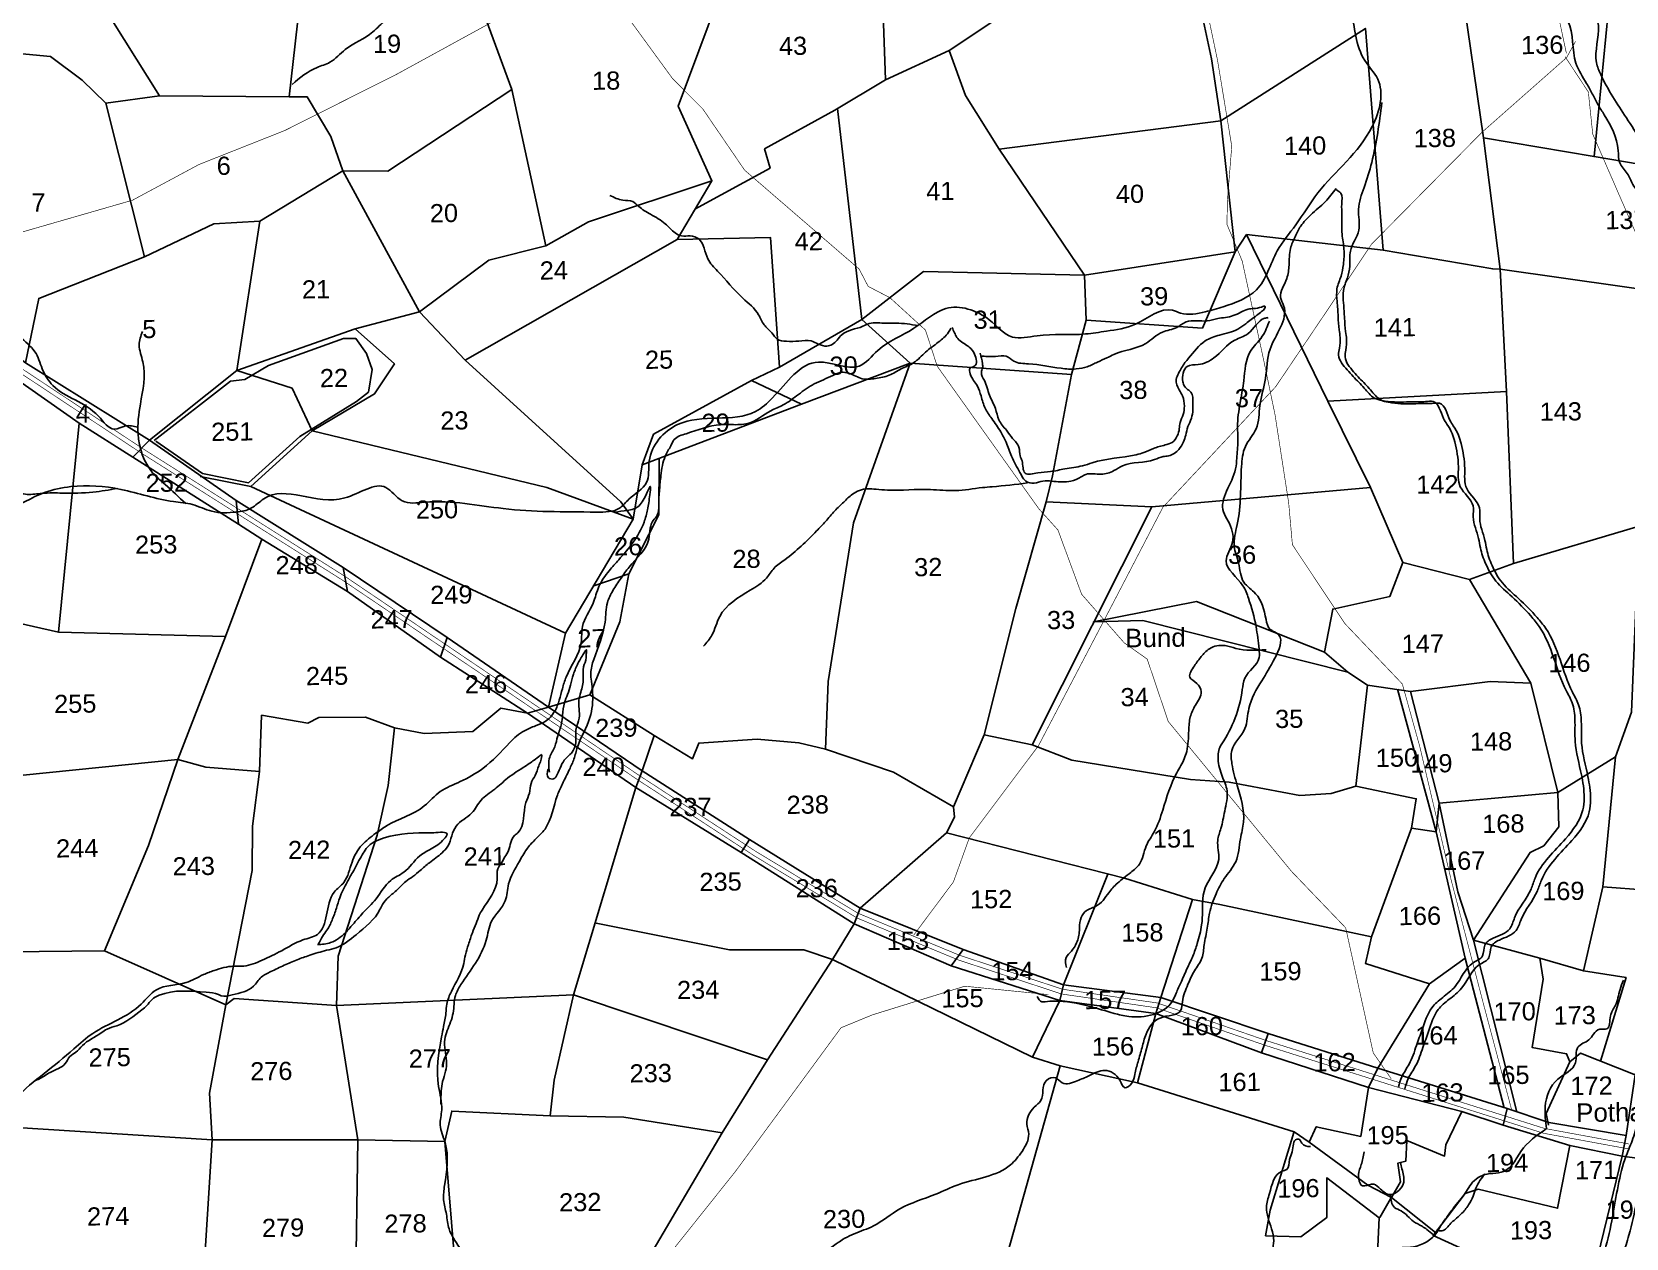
# Model space of a CAD drawing. Header units: feet. Extents: x 767600 to 777544, y 1589691 to 1604539.
# Drawn here: x 768975 to 771553, y 1599428 to 1601378 of the extents above; entities that cross this region are included whole.
import ezdxf
from ezdxf.enums import TextEntityAlignment as Align

# ---------------------------------------------------------------- set-up
doc = ezdxf.new("R2010")
doc.units = ezdxf.units.FT
doc.header["$LTSCALE"] = 15
doc.header["$MEASUREMENT"] = 0
doc.linetypes.add('HIDDEN2', pattern=[0.1875, 0.125, -0.0625])
for name, color, linetype in [('PLOT', 7, 'Continuous'), ('PLOT NO', 7, 'Continuous'), ('ROADS', 6, 'Continuous'), ('TANKS-STREAM', 4, 'Continuous'), ('VILLAGE', 30, 'Continuous'), ('VILLAGE STONES', 240, 'Continuous')]:
    doc.layers.add(name, color=color, linetype=linetype)
doc.styles.get("Standard").update_dxf_attribs({"font": 'arial.ttf'})
doc.linetypes.add('DOTS', pattern='A,1e-06,-3,["●",Standard,S=3,R=0,X=-1.25,Y=-1.25],-3', length=6.000001)

msp = doc.modelspace()

# ---------------------------------------------------------------- linework, layer by layer
at = {"layer": 'PLOT'}
for points in [[(769609.3, 1601881), (769650.5, 1601561.9), (769675.1, 1601520), (769709.9, 1601397.8), (769751.6, 1601284.9), (769806.7, 1601032.5), (769875.2, 1601071.4), (770075, 1601137.4), (770020.7, 1601258), (770102.5, 1601478.2)], [(770021.5, 1601900.2), (770102.5, 1601478.2), (770248.4, 1601561.4), (770289.4, 1601575.2), (770344.6, 1601619.4), (770356, 1601300.8), (770458.5, 1601348.2), (770556.8, 1601413.2), (770551.3, 1601745.8)], [(769355.7, 1601605.9), (769232.7, 1601613.3), (769049.3, 1601596.7), (768976, 1601603.7), (769181.5, 1601274.9), (769391.5, 1601273.3), (769411.1, 1601450.3), (769383.6, 1601589.5)], [(770539.7, 1601188.5), (770897.9, 1601234.7), (770883, 1601334.7), (770842.6, 1601523.8)], [(771286.9, 1601456.4), (771322.8, 1601206.8), (771501.8, 1601176.8), (771535.5, 1601526.7)], [(771501.8, 1601176.8), (771802.5, 1601125.4), (771724.4, 1601460.5)], [(769181.5, 1601274.9), (769094.8, 1601263.1), (769056.8, 1601300.3), (769005.4, 1601338.7), (768931.5, 1601345.4), (768773.9, 1601333.7), (768615.1, 1601436.5)], [(770677.6, 1600985.2), (770921.2, 1601022.7), (770897.9, 1601234.7), (771131.9, 1601383.9), (771160.8, 1601025.2), (770939.6, 1601050.6), (770921.2, 1601022.7), (770868.4, 1600899.5), (770680.2, 1600912.4), (770677.6, 1600985.2)], [(770317.5, 1600913.1), (770417.4, 1600990.9), (770677.6, 1600985.2), (770539.7, 1601188.5), (770484.9, 1601275.3), (770458.5, 1601348.2)], [(769478, 1601153.9), (769551.1, 1601153), (769751.6, 1601284.9)], [(770356, 1601300.8), (770273.8, 1601251.8), (770160.1, 1601189), (770169.1, 1601158), (770047.3, 1601091.5)], [(769094.8, 1601263.1), (769157.3, 1601014.9), (768986.5, 1600947.4), (768965.1, 1600843.2), (768818.4, 1600958.7)], [(769343.7, 1601072.2), (769478, 1601153.9), (769458.8, 1601209.2), (769420.6, 1601273.3), (769391.5, 1601273.3)], [(770277.9, 1601254.5), (770317.5, 1600913.1), (770184.2, 1600836.1)], [(771850.5, 1600923.8), (771349.8, 1600994.7), (771322.8, 1601206.8)], [(769478, 1601153.9), (769602.4, 1600925.9), (769498.2, 1600898.1), (769306.9, 1600830.9), (769396, 1600802.1), (769428.8, 1600733.1), (769529.5, 1600793), (769561.7, 1600841.5), (769498.2, 1600898.1)], [(769947.5, 1600590.7), (769962.1, 1600678.2), (769980.5, 1600727.7), (770139.3, 1600814.6), (770184.2, 1600836.1), (770169.8, 1601045.8), (770019.1, 1601042.5), (770075, 1601137.4)], [(769165.3, 1600718.2), (769306.9, 1600830.9), (769343.7, 1601072.2), (769269.6, 1601068.1), (769157.3, 1601014.9)], [(769806.7, 1601032.5), (769714.3, 1601009.5), (769602.4, 1600925.9)], [(770019.1, 1601042.5), (769676, 1600847.4)], [(771071.3, 1600781.4), (770939.6, 1601050.6)], [(771160.8, 1601025.2), (771337.9, 1600995.2), (771349.8, 1600994.7)], [(771359.8, 1600796.8), (771349.8, 1600994.7)], [(769602.4, 1600925.9), (769676, 1600847.4), (769928, 1600618.5), (769947.5, 1600590.7)], [(770680.2, 1600912.4), (770656.4, 1600824.4), (770395.5, 1600843), (770317.5, 1600913.1)], [(768945.1, 1600820.7), (769051.9, 1600746), (769138.7, 1600690.9), (769165.3, 1600718.2), (768965.1, 1600843.2)], [(770219.7, 1600776.4), (770395.5, 1600843)], [(770395.5, 1600843), (770304, 1600584.4), (770262.9, 1600328), (770258.6, 1600218.6), (770368.7, 1600181.6), (770465.6, 1600125.3), (770515.3, 1600241.7), (770566.5, 1600446.1), (770615.8, 1600618.7), (770626, 1600660.5), (770656.4, 1600824.4)], [(769962.1, 1600678.2), (770219.7, 1600776.4), (770139.3, 1600814.6)], [(771300.3, 1600493.2), (771371.6, 1600518.9), (771359.8, 1600796.8), (771071.3, 1600781.4), (771140.1, 1600642)], [(768791.9, 1600458.9), (769018.5, 1600407.6), (769051.9, 1600746)], [(769165.3, 1600718.2), (769305.8, 1600620.6), (769309.2, 1600582.5)], [(769428.8, 1600733.1), (769329.2, 1600643.5), (769247.6, 1600659.3)], [(769838.3, 1600406.5), (769947.5, 1600590.7), (769808.1, 1600641.8), (769428.8, 1600733.1)], [(769018.5, 1600407.6), (769288.4, 1600400.8), (769347.1, 1600558.3), (769309.2, 1600582.5), (769138.7, 1600690.9)], [(769940.9, 1600502.3), (769989, 1600597.3), (769989.8, 1600688.9)], [(769329.2, 1600643.5), (769838.3, 1600406.5), (769810.8, 1600286.4), (769646.8, 1600399.5), (769478.8, 1600512.3)], [(770786.6, 1600610.3), (771140.1, 1600642), (771192.6, 1600520.4), (771171.3, 1600465.4), (771079, 1600445.1), (771065.5, 1600375.6), (770858.7, 1600457.4), (770692.1, 1600424.4), (770771.8, 1600426.9), (771103.7, 1600343.3), (771065.5, 1600375.6)], [(769305.8, 1600620.6), (769478.8, 1600512.3), (769485.9, 1600473.8), (769347.1, 1600558.3)], [(770593.1, 1600225.8), (770786.6, 1600610.3), (770615.8, 1600618.7)], [(771536.4, 1600206.1), (771562.2, 1600278.3), (771574.6, 1600579.3), (771371.6, 1600518.9)], [(771135.2, 1600322.2), (771205, 1600312.2), (771333.6, 1600328.2), (771399.5, 1600325.4), (771300.3, 1600493.2), (771192.6, 1600520.4)], [(769810.8, 1600286.4), (769877.4, 1600306.4), (769925.9, 1600424.7), (769940.9, 1600502.3), (769882.3, 1600482.2)], [(769485.9, 1600473.8), (769636.2, 1600367.5), (769646.8, 1600399.5)], [(769288.4, 1600400.8), (769211.5, 1600201.9), (768875.6, 1600167.9)], [(769636.2, 1600367.5), (769777, 1600276.9), (769810.8, 1600286.4)], [(771103.7, 1600343.3), (771135.2, 1600322.2), (771116.5, 1600159)], [(769877.4, 1600306.4), (769981.6, 1600240.6), (770043.7, 1600203.2), (770053.8, 1600228.6), (770148.4, 1600235), (770215.8, 1600229.2), (770258.6, 1600218.6)], [(771246.4, 1600085.2), (771183.8, 1600315.8)], [(771205, 1600312.2), (771251, 1600131.6), (771281.3, 1599988), (771306.8, 1599909.8)], [(771442.9, 1600148.8), (771399.5, 1600325.4)], [(769211.5, 1600201.9), (769256.4, 1600189.7), (769343.5, 1600182.6), (769346.8, 1600273.6), (769421.8, 1600260.6), (769439.1, 1600269.8), (769514.8, 1600270.6), (769561.7, 1600253.1), (769609.6, 1600244.2), (769688.5, 1600247.3), (769733.5, 1600285.2), (769777, 1600276.9), (769952, 1600156.9), (769962.1, 1600183.5), (769810.8, 1600286.4)], [(769952, 1600156.9), (769851.4, 1599821.4), (769467.8, 1599804.5), (769470.4, 1599884.1), (769533.6, 1600079.6), (769551.7, 1600160), (769561.7, 1600253.1)], [(769962.1, 1600183.5), (769981.6, 1600240.6)], [(770454.5, 1600083.6), (770742.2, 1600009.9), (770852.5, 1599975.6), (770896.3, 1599967.7), (771141.9, 1599915.2), (771206.5, 1600090.8), (771214.1, 1600138.5), (771116.5, 1600159), (771076.4, 1600147.2), (771025.9, 1600143.6), (770911.6, 1600165.2), (770849.2, 1600169.6), (770657.2, 1600201), (770593.1, 1600225.8), (770515.3, 1600241.7)], [(769289.2, 1599805.4), (769092.8, 1599892.9), (769164.1, 1600063.2), (769211.5, 1600201.9)], [(771515.8, 1599996.4), (771536.4, 1600206.1), (771442.9, 1600148.8), (771444.6, 1600093.1), (771420.4, 1600062.3), (771398.1, 1600051.4), (771306.8, 1599909.8)], [(769343.5, 1600182.6), (769332.2, 1600094.3), (769331.7, 1600022.8), (769289.2, 1599805.4), (769302.4, 1599815.7), (769467.8, 1599804.5)], [(770270.2, 1599878.8), (770305.2, 1599936.1), (770122.6, 1600051.4), (770136, 1600072.5), (769962.1, 1600183.5)], [(768868.7, 1600167.2), (768934.3, 1599891.2), (769092.8, 1599892.9)], [(769952, 1600156.9), (770122.6, 1600051.4)], [(771442.9, 1600148.8), (771251, 1600131.6), (771246.4, 1600085.2)], [(770314.6, 1599961.9), (770454.5, 1600083.6), (770467.6, 1600108.8), (770465.6, 1600125.3)], [(770136, 1600072.5), (770314.6, 1599961.9), (770305.2, 1599936.1)], [(771293.2, 1599880.7), (771246.4, 1600085.2), (771206.5, 1600090.8)], [(770643.5, 1599837.7), (770715.4, 1600016.7)], [(771568.3, 1599692.3), (771606.4, 1599784.1), (771633.4, 1599847.9), (771659.3, 1599985.5), (771515.8, 1599996.4), (771484.4, 1599860.1)], [(770643.5, 1599837.7), (770800.8, 1599817.1), (770852.5, 1599975.6)], [(770305.2, 1599936.1), (770461.9, 1599868.3), (770481.3, 1599895.1), (770314.6, 1599961.9)], [(770164.8, 1599716.7), (770270.2, 1599878.8), (770223.6, 1599894.5), (770103.5, 1599894.3), (769885.4, 1599937.8)], [(770481.3, 1599895.1), (770643.5, 1599837.7), (770637.8, 1599812.4), (770461.9, 1599868.3)], [(771151.7, 1599703.2), (771235.3, 1599839.1), (771131.8, 1599872.3), (771141.9, 1599915.2)], [(771462.4, 1599713), (771457.3, 1599726.4), (771401.7, 1599736.2), (771419.5, 1599847.1), (771414.2, 1599881), (771306.8, 1599909.8), (771377, 1599632.3)], [(769882.6, 1599101), (770352.9, 1599087.1), (770456.8, 1599136), (770482.6, 1599151.6), (770638.3, 1599706.7), (770593.7, 1599720.9), (770270.2, 1599878.8)], [(771356.1, 1599639), (771293.2, 1599880.7), (771235.3, 1599839.1)], [(771414.2, 1599881), (771484.4, 1599860.1), (771553.4, 1599849.4), (771511.9, 1599714.5)], [(769502.4, 1599587.1), (769643.3, 1599584.3), (769654.4, 1599633.7), (769813.5, 1599625.9), (769819.7, 1599683.6), (769851.4, 1599821.4), (770164.8, 1599716.7), (770091.6, 1599598.7), (769932.5, 1599623.9), (769813.5, 1599625.9)], [(770800.8, 1599817.1), (770792.8, 1599791.3)], [(770800.8, 1599817.1), (770974.6, 1599758.9), (770963.7, 1599727.6), (770792.8, 1599791.3)], [(768942.5, 1599607.6), (769266.6, 1599587.2), (769262.3, 1599662.7), (769289.2, 1599805.4)], [(769266.6, 1599587.2), (769502.4, 1599587.1), (769467.8, 1599804.5)], [(770637.8, 1599812.4), (770593.7, 1599720.9)], [(770637.8, 1599812.4), (770792.8, 1599791.3), (770763.5, 1599679.5), (770638.3, 1599706.7)], [(770974.6, 1599758.9), (771151.7, 1599703.2), (771137, 1599671.5), (770963.7, 1599727.6)], [(771553.6, 1599594.4), (771568.3, 1599692.3), (771479.5, 1599727.2), (771462.4, 1599713), (771424.2, 1599629.8), (771428, 1599610.6)], [(771151.7, 1599703.2), (771361, 1599637.6), (771354.5, 1599610.7), (771287.6, 1599632.8)], [(771137, 1599671.5), (771124.3, 1599592.8), (771052.4, 1599608.3), (771040.8, 1599583.4), (771016.5, 1599599.9), (770763.5, 1599679.5)], [(771040.8, 1599583.4), (771136, 1599513.7), (771174.3, 1599493.8), (771188.8, 1599519.5), (771184.3, 1599549.5), (771197.4, 1599552.8), (771198.7, 1599585.9), (771259.8, 1599560.8), (771262, 1599578.8), (771287.6, 1599632.8), (771137, 1599671.5)], [(771361, 1599637.6), (771428.7, 1599615.2), (771553.6, 1599594.4), (771547.1, 1599560.8)], [(771354.5, 1599610.7), (771462.6, 1599578.1)], [(769498.6, 1599331.9), (769262.4, 1599325), (769251.7, 1599346.9), (769266.6, 1599587.2)], [(769502.4, 1599587.1), (769498.6, 1599331.9), (769664.3, 1599333.2), (769659.1, 1599388.9)], [(770091.6, 1599598.7), (769931.7, 1599326.3), (769925.6, 1599297.4), (769830.3, 1599316.7), (769659.1, 1599388.9), (769643.3, 1599584.3)], [(770454.9, 1599135.1), (770599.1, 1599087.7), (770605.4, 1599047.5), (770638, 1599040.1), (770655.1, 1598994.6), (770696.6, 1598963.1), (770720.2, 1599014.3), (770765.5, 1599320.5), (771029.2, 1599307), (771075.6, 1599349.4), (771150.2, 1599379.8), (771154.2, 1599461.1), (771069.6, 1599525.8), (771069.4, 1599461.4), (771027.6, 1599430.5), (770970.4, 1599432), (770978, 1599473.6), (771016.3, 1599599.1)], [(771174.3, 1599493.8), (771245.4, 1599437.5), (771241.2, 1599432.4), (771485.6, 1599321.1), (771502.7, 1599379.2), (771547.1, 1599560.8), (771462.6, 1599578.1), (771442.7, 1599476.6), (771314.1, 1599507.3), (771293.2, 1599500.4), (771245.4, 1599437.5)], [(771547.1, 1599560.8), (771647.9, 1599547.5), (771643.6, 1599572)], [(771155, 1599461.5), (771174.4, 1599495.3)]]:
    msp.add_lwpolyline(points, dxfattribs=at)
at = {"layer": 'ROADS', "linetype": 'HIDDEN2', "ltscale": 10, "const_width": 1}
for points in [[(770756.4, 1602505.5), (770768.9, 1602449.8), (770772.2, 1602227.6), (770772.8, 1602033), (770793.9, 1601853.6), (770819.8, 1601669.2), (770858.2, 1601496.7), (770892.7, 1601332.5), (770915.7, 1601193.5), (770908.8, 1601107.1), (770907.9, 1601067.3), (770932.7, 1601007.6), (770968.1, 1600844.1), (770985.7, 1600759.4), (771007.8, 1600616.6), (771013.8, 1600549.2), (771098.6, 1600421.8), (771191.6, 1600324.1), (771219.7, 1600223.2), (771270.9, 1600005.8), (771320.8, 1599814.3), (771368.2, 1599636.3)], [(769768, 1601637.3), (769768.6, 1601636.5), (769940.2, 1601400.4), (770011.4, 1601302.8), (770060.5, 1601253.4), (770127.9, 1601154.8), (770313.2, 1600994.8), (770327.7, 1600966.9), (770363, 1600948.5), (770420.4, 1600896.2), (770439.4, 1600837.8), (770604, 1600607), (770634.6, 1600573.1), (770672.9, 1600469.2), (770741.8, 1600390.6), (770779, 1600364.3), (770813, 1600263.5), (771012.3, 1600021.2), (771100, 1599929.8), (771144.5, 1599727.8), (771173.6, 1599685.9)], [(770401, 1599917.6), (770465.6, 1600004.1), (770491.3, 1600075.4), (770603.2, 1600224.4), (770728, 1600462.9), (770804.3, 1600609.7), (770986.6, 1600804.5), (771069.1, 1600926.5), (771141.7, 1601035), (771320.7, 1601216.3), (771457.2, 1601336.7), (771471.7, 1601363)], [(768956.2, 1600827), (769151.8, 1600697.7), (769480, 1600490.4), (769957.3, 1600167.7), (770144.2, 1600045.9), (770310.1, 1599945.6), (770473.7, 1599877.9), (770640.6, 1599822.9), (770793.9, 1599800.6), (770972, 1599739.2), (771419.8, 1599597.8), (771556.8, 1599572.6)], [(768957.6, 1600834.8), (769153.3, 1600705.4), (769481.4, 1600498.2), (769958.7, 1600175.4), (770145.6, 1600053.7), (770311.5, 1599953.4), (770475.1, 1599885.7), (770642.1, 1599830.6), (770795.3, 1599808.4), (770973.4, 1599747), (771421.3, 1599605.6), (771558.3, 1599580.4)], [(770619, 1599822), (770484, 1599835.5), (770334.3, 1599789.1), (770283.8, 1599768.3), (770113.1, 1599536.1), (769997, 1599390.6), (769877.6, 1599249.8), (769737.2, 1599120.1), (769556, 1598961.1), (769449.4, 1598854), (769398.7, 1598785.7), (769371.4, 1598737.6), (769326.4, 1598612.9), (769240.1, 1598485.9), (769108.1, 1598310.7), (768807.3, 1598035.3), (768693.3, 1597956.4), (768583.9, 1597861.2)]]:
    msp.add_lwpolyline(points, dxfattribs=at)
at = {"layer": 'ROADS', "linetype": 'DOTS', "ltscale": 0.5, "const_width": 1}
for points in [[(771456.9, 1601343.7), (771408.4, 1601570.7), (771283.8, 1601858.7), (771260, 1601933.5)], [(769891.4, 1601468), (769827.9, 1601453.5), (769566, 1601310.2), (769384.4, 1601218.9), (769245.5, 1601163.9), (769138, 1601106.2), (768834.5, 1601018.7), (768749.2, 1600996.7)], [(771710, 1600733.7), (771591.4, 1601001.6), (771499.5, 1601213), (771492.4, 1601281.2), (771454.8, 1601338.2)]]:
    msp.add_lwpolyline(points, dxfattribs=at)
at = {"layer": 'TANKS-STREAM'}
for points in [[(771939.8, 1602983.8), (771938, 1602974.6), (771937.9, 1602967), (771943.7, 1602952.4), (771945.9, 1602944.9), (771954.5, 1602935.3), (771960.6, 1602931.7), (771952.8, 1602915.3), (771942.9, 1602908.6), (771932.9, 1602884.9), (771924.7, 1602868.2), (771928.4, 1602833.4), (771928.3, 1602803.9), (771924.1, 1602766.5), (771911.6, 1602748.9), (771912.2, 1602736.7), (771913.2, 1602727.5), (771918.6, 1602716.2), (771925.2, 1602710.2), (771933.2, 1602703.3), (771940.2, 1602698.6), (771923.5, 1602677.4), (771915.7, 1602672.5), (771933.8, 1602654), (771932.6, 1602615.7), (771916.3, 1602592.8), (771915.7, 1602568.2), (771886.1, 1602519.8), (771870.2, 1602464.1), (771841.3, 1602403.7), (771827.8, 1602363.8), (771810.7, 1602322.1), (771813.4, 1602307.1), (771811, 1602298.1), (771796.5, 1602299.8), (771765.5, 1602272.2), (771741.1, 1602250.4), (771728.2, 1602222.7), (771697.2, 1602191.6), (771681, 1602183.4), (771635.9, 1602145.1), (771609.2, 1602103), (771609.5, 1602078.1), (771611.9, 1602042.7), (771616.7, 1601998.9), (771609.9, 1601980.2), (771620, 1601939.7), (771626.9, 1601877.1), (771604.4, 1601808.2), (771587.5, 1601785.2), (771540, 1601714.6), (771521.2, 1601664.9), (771516.6, 1601589.5), (771514.3, 1601556.7), (771495.3, 1601517), (771497, 1601426.7), (771508.6, 1601388.6), (771505.5, 1601328.5), (771512.4, 1601309.2), (771553.9, 1601239.4), (771598.3, 1601161.7), (771613.7, 1601128.5), (771663.2, 1601055.5), (771674.2, 1601020.1), (771718, 1600985.1)], [(771493.7, 1602045.8), (771472.7, 1602044.9), (771459.7, 1602043), (771454.8, 1602040), (771442.2, 1602030.8), (771432.3, 1602025.4), (771420.4, 1602016.9), (771398.2, 1602003.6), (771387, 1601993.5), (771378.3, 1601990), (771364.3, 1601989.5), (771349.6, 1601992.3), (771334.9, 1601994.1), (771318.2, 1601997.6), (771291.2, 1601996.2), (771267.2, 1601995.9), (771252.7, 1601982.4), (771246.7, 1601923.8), (771242.5, 1601887.1), (771248.6, 1601854.9), (771227.1, 1601807.7), (771215.4, 1601787.1), (771201.3, 1601756.3), (771193.1, 1601729.7), (771171.4, 1601692.8), (771141.8, 1601597.4), (771117.7, 1601550.3), (771093.5, 1601508.2), (771098.4, 1601458.8), (771109.2, 1601413.8), (771130.9, 1601331.9), (771151.7, 1601302.1), (771142.8, 1601225.2), (771055, 1601118.1), (771019.2, 1601066.3), (770989.3, 1601024.1), (770955.5, 1600961.1), (770901.8, 1600934), (770872.8, 1600925.6), (770833, 1600923.7), (770820.1, 1600928.3), (770760.2, 1600905.9), (770713.1, 1600894.5), (770679.1, 1600889.9), (770600.8, 1600886.9), (770560.9, 1600885), (770523.4, 1600912.9), (770453.3, 1600931), (770401.7, 1600899.2), (770343.4, 1600863.4), (770313.3, 1600838), (770247.6, 1600844.6), (770173.1, 1600786.7), (770145.6, 1600764.7), (770019.5, 1600743.5), (769973.7, 1600684.5), (769969.4, 1600649.8), (769940.7, 1600622.8), (769926.6, 1600608.9), (769888, 1600602), (769737.6, 1600607.7), (769610.4, 1600617.9), (769574.2, 1600620.3), (769547.8, 1600641.8), (769481.2, 1600624.8), (769350.4, 1600623.6), (769329.6, 1600608.1), (769305.9, 1600602.1), (769266.3, 1600603.3), (769234.9, 1600614.2), (769204.3, 1600619), (769119.3, 1600638.6), (769038.2, 1600643.2), (768995.9, 1600633.6), (768934.1, 1600603.1), (768855.7, 1600575.3), (768774.8, 1600536.3), (768766.3, 1600521.1), (768773.6, 1600483.3), (768776.9, 1600459.3), (768770.6, 1600452.8)], [(771495, 1602043.9), (771512.9, 1602044.2), (771518.5, 1602043.7), (771525.4, 1602027), (771528.9, 1602015.9), (771537.6, 1601991), (771544.3, 1601948.7), (771542.2, 1601931.4), (771548.2, 1601861.5), (771541.2, 1601837.9), (771533.6, 1601825.6), (771518.1, 1601813.7), (771498.8, 1601796.7), (771481.7, 1601778.6), (771469.8, 1601752.3), (771462.1, 1601741.6), (771463.4, 1601685.5), (771465.9, 1601660.5), (771461.8, 1601630.9), (771453.9, 1601596.2), (771435.1, 1601539.8), (771429.8, 1601511.9), (771431.8, 1601487.9), (771440.5, 1601461.3), (771445.2, 1601444.1), (771446.6, 1601421.2), (771459.2, 1601396.3), (771472.4, 1601327.6), (771489.6, 1601294.9), (771498.8, 1601278.3), (771507.9, 1601261.1), (771518.2, 1601244), (771540.7, 1601186.6), (771543.2, 1601166.5), (771555.2, 1601149.4), (771564.3, 1601131.7), (771580.2, 1601112.4), (771598.3, 1601092.6), (771624.3, 1601033.9), (771647.6, 1601000.8), (771661.2, 1600982), (771685.9, 1600929.4), (771709.6, 1600912.4), (771767.6, 1600861.8), (771805.7, 1600825.9), (771811.4, 1600824.1), (771819.3, 1600793.4), (771850.5, 1600761.2), (771867, 1600749.5), (771888.6, 1600731.6), (771922.2, 1600711.9), (771949.4, 1600694.1), (771978, 1600625.7), (771984.6, 1600598.8), (771991.7, 1600583.9), (771995, 1600573.9), (771999, 1600555.1), (772011.2, 1600537.7), (772015.2, 1600517.6), (772015.8, 1600476.2), (772009, 1600462.6), (771980.5, 1600435.2), (771960, 1600418.7), (771951.3, 1600406), (771942.8, 1600388.3), (771921.1, 1600368), (771883.3, 1600326.7), (771858.2, 1600319.5), (771815.6, 1600259.6), (771801, 1600223), (771789.9, 1600205.3), (771781.3, 1600185.7), (771758.6, 1600145.3), (771742.5, 1600079.4), (771722, 1600007), (771696, 1599977.1), (771685, 1599951.4), (771672.8, 1599923), (771666.1, 1599904.1), (771651.9, 1599888.2), (771641.4, 1599874.3), (771642.3, 1599846.1), (771624, 1599808.8), (771619.1, 1599793.7), (771611.9, 1599769.1), (771590.4, 1599680.6), (771573, 1599619.5), (771564.6, 1599589.3), (771553.6, 1599561.5), (771531.6, 1599462.8), (771519.1, 1599408.7), (771509.5, 1599376.6), (771481.1, 1599286.8), (771470.8, 1599250.9), (771444.5, 1599200.3), (771420.3, 1599176.8), (771335.8, 1599136), (771301.4, 1599125.5), (771260.2, 1599106.8), (771201.2, 1599099.7), (771154.8, 1599092.9), (771122.8, 1599091.8), (771092.1, 1599084.5), (771068.2, 1599084.2), (770999, 1599069.3), (770941.9, 1599057.2), (770918.1, 1599051.9), (770847.9, 1599041.6), (770799.8, 1599020.3), (770773.5, 1599013.6), (770757.9, 1599006.5), (770737.4, 1598983.1), (770700.4, 1598925.8), (770673.6, 1598863.4), (770662.7, 1598827.4), (770693.3, 1598743.3), (770733.8, 1598671.7), (770755.2, 1598614.8), (770767.2, 1598565), (770760.9, 1598467.7), (770742.7, 1598422.3), (770672.8, 1598330.6), (770638.5, 1598303.2), (770567.7, 1598295.3), (770474.8, 1598282.8), (770407.1, 1598275.7), (770356.2, 1598273.2), (770304.8, 1598264.3), (770213, 1598287), (770112.1, 1598266.2), (769954.3, 1598225.3), (769897.9, 1598199), (769791.4, 1598172.5), (769727, 1598144.1), (769686.3, 1598136), (769619, 1598108.7), (769547.5, 1598055.1), (769466.4, 1598006.9), (769306.3, 1597902.9), (769250.5, 1597838.2), (769224.3, 1597775.7), (769184.1, 1597675), (769163.8, 1597598.8), (769072.5, 1597547.9), (769005, 1597526.9), (768969.8, 1597522.1)], [(770404, 1601592.1), (770390.3, 1601591.9), (770365.4, 1601585.1), (770346.9, 1601584.6), (770321.6, 1601577.7), (770303.2, 1601571.3), (770285.1, 1601564), (770267.6, 1601559.5), (770251.4, 1601553.1), (770236.2, 1601553), (770225.4, 1601554.1), (770192.8, 1601550.7), (770164.9, 1601545.5), (770126.7, 1601539.8), (770089.1, 1601531.8), (770046.8, 1601505.8), (770037.6, 1601493), (770001.5, 1601490.9), (769967.7, 1601491.5), (769884, 1601496.2), (769845.7, 1601494.1), (769814.1, 1601504.1), (769782.5, 1601483.9), (769734.1, 1601482.6), (769684.5, 1601494), (769653.8, 1601482), (769621.7, 1601449.1), (769604.2, 1601443), (769579.8, 1601416.2), (769547.9, 1601397.3), (769526.7, 1601378.2), (769482.1, 1601349.6), (769457.4, 1601329.2), (769436.4, 1601320.8), (769396.1, 1601293.4)], [(771158.5, 1601264), (771142.1, 1601167.4), (771129.7, 1601126.7), (771120.7, 1601091.4), (771121.1, 1601057.6), (771107.6, 1601023.9), (771106.6, 1600999.5), (771102.7, 1600980.5), (771096.2, 1600960.1), (771096.5, 1600939.8), (771098.1, 1600915.4), (771099.8, 1600893.7), (771101.3, 1600881.6), (771100.2, 1600863.9), (771099, 1600853.1), (771112.8, 1600828.9), (771122.5, 1600818.2), (771140.3, 1600799.4), (771156.8, 1600783.4), (771169.1, 1600779.5), (771189.4, 1600777), (771227.4, 1600777.5), (771239.6, 1600777.7), (771251.8, 1600777.9), (771268.5, 1600750.6), (771274, 1600741.2), (771282.4, 1600726.4), (771286.6, 1600712.9), (771292.5, 1600672.3), (771295.7, 1600639.9), (771316.4, 1600609), (771316.7, 1600591.4), (771325.2, 1600556.3), (771328.1, 1600541.4), (771336.6, 1600515.8), (771353.3, 1600487.6), (771379.4, 1600462.2), (771409.6, 1600431.4), (771423.4, 1600414), (771466.8, 1600310.8), (771476.6, 1600290.6), (771481, 1600263.6), (771481.5, 1600228.4), (771491.7, 1600174.3), (771494.6, 1600156.7), (771493.8, 1600117.4), (771465.9, 1600071), (771416.6, 1600007.2), (771410, 1599989.5), (771383.5, 1599943.1), (771375.6, 1599925.4), (771348.7, 1599910.2), (771335.2, 1599899.2), (771331.4, 1599881.5), (771316.6, 1599870.5), (771287.3, 1599832.2), (771267.2, 1599814.3), (771249.7, 1599797.8), (771233.9, 1599762.4), (771224.8, 1599736.6), (771213, 1599706.6), (771201, 1599686.1), (771195.8, 1599669.8)], [(770408.6, 1600903.5), (770372.8, 1600907.4), (770357.1, 1600907.2), (770329.3, 1600906.8), (770318.9, 1600902.3), (770285.1, 1600888.8), (770277.4, 1600880), (770269.6, 1600873), (770261, 1600870.3), (770247, 1600873.6), (770235.6, 1600878.6), (770215.6, 1600878.4), (770195.5, 1600878.1), (770180.7, 1600881.4), (770171.9, 1600891.7), (770159.5, 1600904.6), (770150.6, 1600921), (770124.8, 1600947.9), (770084.2, 1600991.7), (770068.3, 1601011.5), (770053.9, 1601043.5), (770039.9, 1601048.5), (770026, 1601048.4), (770015.5, 1601053.4), (769999.6, 1601068), (769975.9, 1601083.4), (769956.6, 1601096.2), (769946.9, 1601103.9), (769931.2, 1601106.3), (769910.2, 1601113.8)], [(769991.4, 1599257.3), (770000.7, 1599270.9), (770026.3, 1599278), (770042.3, 1599293), (770073.1, 1599317.7), (770099.9, 1599335.6), (770121.3, 1599348), (770168.4, 1599366.2), (770189.9, 1599373.2), (770245, 1599395.5), (770275.8, 1599418.8), (770305.3, 1599435.4), (770336.2, 1599448), (770379.1, 1599475.5), (770436.9, 1599499.2), (770473.2, 1599514.5), (770557.9, 1599546.6), (770576.5, 1599568.5), (770587.3, 1599596.5), (770584.4, 1599612.6), (770596.2, 1599639.8), (770606.9, 1599650.7), (770615.9, 1599683.2), (770630.7, 1599687.4), (770641.6, 1599679.5), (770665.9, 1599682.5), (770684.7, 1599690.8), (770710.3, 1599699.3), (770734.8, 1599683.4), (770743.1, 1599671.4), (770753.8, 1599678.2), (770759, 1599693.1), (770764.1, 1599713.5), (770770.6, 1599736.5), (770777.1, 1599758.2), (770799.7, 1599784.1), (770833.3, 1599796.7), (770835.9, 1599810.2), (770844.9, 1599838.7), (770855.5, 1599860.4), (770867.4, 1599880.8), (770871.1, 1599902.4), (770876.2, 1599929.5), (770879.9, 1599953.8), (770890.3, 1599985), (770903.5, 1600009.4), (770922.1, 1600036.7), (770929.8, 1600073.8), (770934.8, 1600100.9), (770924.6, 1600160.1), (770916, 1600195.1), (770915.8, 1600216.7), (770936.9, 1600252), (770943.3, 1600284.5), (770964.3, 1600329.3), (770985.4, 1600366), (770991.7, 1600403.1), (770982.1, 1600409.7), (770978, 1600412.4), (770971.1, 1600428.5), (770954.3, 1600470.1), (770935.2, 1600488.8), (770926.7, 1600519.7), (770919.6, 1600546.6), (770924.5, 1600581.7), (770931.5, 1600675.6), (770937.8, 1600708.1), (770955, 1600736.7), (770961.3, 1600774.5), (770970.2, 1600817.8), (770977.7, 1600865.2), (770999.6, 1600935.8), (770994.7, 1600949), (771004.7, 1600979.5), (771008.3, 1601001.4), (771010.8, 1601028.1), (771018.1, 1601047.2), (771027.4, 1601064.4), (771043.4, 1601082.6), (771066.9, 1601103.8), (771084.7, 1601125)], [(771085.2, 1601122.8), (771092, 1601117.5), (771093.6, 1601099.9), (771093.8, 1601082.3), (771094.2, 1601051.1), (771097.2, 1601026.8), (771096.2, 1601002.4), (771092.4, 1600983.4), (771085.9, 1600963), (771086.1, 1600942.7), (771087.8, 1600918.3), (771089.4, 1600896.6), (771091, 1600884.5), (771089.8, 1600866.9), (771088.6, 1600856), (771102.5, 1600831.8), (771112.1, 1600821.1), (771130, 1600802.4), (771146.5, 1600786.3), (771158.7, 1600782.4), (771179.1, 1600780), (771217.1, 1600780.4), (771229.3, 1600780.6), (771241.5, 1600780.8), (771258.1, 1600753.5), (771263.7, 1600744.1), (771272, 1600729.3), (771276.3, 1600715.8), (771282.2, 1600675.3), (771285.3, 1600642.8), (771306.1, 1600611.9), (771306.3, 1600594.3), (771314.9, 1600559.2), (771317.8, 1600544.3), (771326.3, 1600518.7), (771342.9, 1600490.5), (771369, 1600465.1), (771399.2, 1600434.3), (771413, 1600416.9), (771456.5, 1600313.7), (771466.3, 1600293.5), (771470.7, 1600266.5), (771471.1, 1600231.3), (771481.3, 1600177.2), (771484.3, 1600159.6), (771483.4, 1600120.4), (771455.5, 1600073.9), (771406.2, 1600010.1), (771399.7, 1599992.5), (771373.1, 1599946.1), (771365.2, 1599928.3), (771338.3, 1599913.1), (771324.9, 1599902.1), (771321.1, 1599884.4), (771306.3, 1599873.4), (771276.9, 1599835.1), (771256.8, 1599817.2), (771239.4, 1599800.7), (771223.6, 1599765.3), (771214.4, 1599739.5), (771202.6, 1599709.5), (771190.7, 1599689), (771185.4, 1599672.7)], [(769146.3, 1600739.1), (769126.8, 1600741.3), (769108.7, 1600736.2), (769082.9, 1600757.1), (769009.4, 1600806.5), (768992, 1600833.6), (768980.1, 1600861.3), (768956.1, 1600885.9), (768928.5, 1600951.9), (768915.9, 1600986.9), (768916.2, 1601012.4), (768903.8, 1601034), (768901.8, 1601044.3)], [(770509.2, 1600854.6), (770533.7, 1600853.6), (770551, 1600853.8), (770563.1, 1600846), (770587.1, 1600841.7), (770639.6, 1600834.4), (770664.2, 1600833.4), (770682.1, 1600837), (770698.6, 1600844.5), (770713.8, 1600851.3), (770725, 1600856.8), (770776.6, 1600874.7), (770803.6, 1600892.9), (770826.8, 1600900.5), (770841.9, 1600909.4), (770875.8, 1600911.1), (770893, 1600914.7), (770918.2, 1600919.6), (770942, 1600929.9), (770963.9, 1600933.5), (770969.8, 1600934.2), (770969.2, 1600931.6), (770964, 1600926.2), (770956.1, 1600920.1), (770938.3, 1600906.6), (770925.8, 1600897.8), (770896, 1600888.2), (770872.9, 1600878.6), (770846, 1600851), (770840.1, 1600843.6), (770829.7, 1600826.3), (770825.9, 1600816.3), (770830.7, 1600799.7), (770836.2, 1600789.8), (770839.1, 1600773.3), (770837.2, 1600760), (770832.1, 1600746.7), (770830.9, 1600736.7), (770827.7, 1600725.4), (770819.2, 1600714.7), (770808, 1600710.5), (770789.4, 1600705), (770773.6, 1600698.1), (770761, 1600694.7), (770690.1, 1600681.7), (770674.2, 1600676.8), (770645.7, 1600671.8), (770622.5, 1600667.5), (770601.9, 1600665.3), (770581.4, 1600665), (770576.5, 1600684.8), (770573.7, 1600692.8), (770571.5, 1600706.7), (770561.4, 1600721.1), (770551.2, 1600734.3), (770539.1, 1600751.4), (770533.5, 1600769.2), (770523.9, 1600791), (770515.6, 1600814.8), (770510.8, 1600828), (770512.7, 1600835.3), (770512.6, 1600841.9), (770509.1, 1600859.1)], [(769636.7, 1599644.7), (769637.3, 1599666.4), (769639.6, 1599681.4), (769644.4, 1599698), (769645.8, 1599714.7), (769642.9, 1599749.6), (769646.9, 1599763.7), (769656.5, 1599792.1), (769660.3, 1599820.4), (769669.2, 1599838), (769710, 1599909.7), (769718.8, 1599940.6), (769740.8, 1599973.3), (769746.3, 1600000.8), (769763.3, 1600036.7), (769775.5, 1600056.8), (769788.7, 1600072), (769805.1, 1600089.6), (769825.2, 1600144.2), (769833.3, 1600162.5), (769844.6, 1600186), (769851.9, 1600202.7), (769857.5, 1600221.9), (769877.7, 1600269.8), (769882.1, 1600309.8), (769880.2, 1600328.8), (769879.2, 1600341.3), (769883.9, 1600363.8), (769902.3, 1600424.2), (769906.1, 1600455.8), (769915, 1600475.1), (769928.1, 1600495.2), (769941.1, 1600512.8), (769973, 1600558.4), (769975.3, 1600575.9), (769980.1, 1600588.4), (769986.7, 1600596.8), (769989, 1600613.5), (769990.3, 1600638.4), (769992.5, 1600660.9), (769999.6, 1600692.6), (770008.5, 1600709.3), (770014.2, 1600719.3), (770033.3, 1600728.7), (770089.1, 1600743.2), (770106.6, 1600743.4), (770133.2, 1600745.4), (770170.4, 1600765.8), (770190.2, 1600775.2), (770215, 1600792.2), (770240.6, 1600809.1), (770270.4, 1600822.8), (770284.4, 1600828), (770307.8, 1600821.6), (770317.9, 1600817.6), (770339.5, 1600817.9), (770361.9, 1600823.2), (770380.9, 1600833.4), (770401.6, 1600843.6), (770420.5, 1600860.5), (770441.1, 1600876.6), (770457.5, 1600892.6), (770461.6, 1600899.3)], [(770463.4, 1600900.4), (770467.3, 1600891.9), (770471.2, 1600884.4), (770487.4, 1600871.4), (770491.2, 1600868.7), (770499.9, 1600857.5), (770499.2, 1600837.7), (770492.6, 1600834.7), (770492.7, 1600825.3), (770504.3, 1600805.7), (770510.2, 1600789.7), (770517, 1600770), (770527.6, 1600753.2), (770542.1, 1600731.7), (770550.8, 1600714.8), (770559.6, 1600692.3), (770573.1, 1600666.1), (770581.8, 1600653), (770585.6, 1600650.2), (770599.8, 1600649.5), (770613.9, 1600652.5), (770628.1, 1600651.7), (770655.4, 1600652.1), (770672.3, 1600658.9), (770679.8, 1600662.8), (770704.4, 1600663.1), (770725.1, 1600669), (770739.1, 1600676.7), (770790.9, 1600686.8), (770805, 1600691.7), (770813.5, 1600692.8), (770830.3, 1600703.4), (770837.7, 1600715.7), (770841.4, 1600726.1), (770844.9, 1600740.3), (770850.4, 1600753.6), (770852.9, 1600782.8), (770851.8, 1600792.3), (770839.4, 1600805.3), (770836.5, 1600812.8), (770843.7, 1600837.4), (770861.6, 1600840.5), (770886.9, 1600851.2), (770920.5, 1600879.9), (770942.1, 1600890.5), (770969.2, 1600915.4), (770974.8, 1600916.4)], [(770976.6, 1600910.9), (770965.1, 1600886.2), (770954.6, 1600873.2), (770946.2, 1600862.4), (770935, 1600814.1), (770930.1, 1600783.1), (770925.2, 1600744.5), (770925.6, 1600716.7), (770923.8, 1600688.9), (770921.9, 1600671.8), (770902.3, 1600602.2), (770910, 1600587.4), (770916.9, 1600553.3), (770906.6, 1600523.2), (770933.8, 1600482.9), (770942.7, 1600462.7), (770955, 1600416.9), (770959.8, 1600380.6), (770960, 1600366.7), (770936.8, 1600333.3), (770932.8, 1600315), (770899.7, 1600227.4), (770897.6, 1600224.1), (770893.6, 1600202.7), (770900.3, 1600175), (770908.1, 1600151.6), (770904.3, 1600118.4), (770898.2, 1600090.5), (770893.1, 1600071.2), (770894.6, 1600040.2), (770872.7, 1599994.5), (770868, 1599945.3), (770867, 1599934.6), (770859.9, 1599904.5), (770852.7, 1599884.1), (770843.3, 1599863.7), (770832.9, 1599840), (770824.6, 1599821.7), (770819.4, 1599811), (770749.1, 1599786.6), (770725.4, 1599791.6), (770613.9, 1599810.5), (770608.5, 1599810.4), (770600.9, 1599818.9)], [(769224, 1600615.7), (769190.7, 1600646.6), (769170.5, 1600665.7), (769147, 1600728.4), (769150.7, 1600776.3), (769154.7, 1600844.8), (769148.9, 1600872.2), (769154, 1600893.8)], [(768844.9, 1600687.4), (768874.3, 1600672.7), (768888.9, 1600663.2), (768909.2, 1600648.3), (768943, 1600636.3), (768967.9, 1600630.6), (768991.8, 1600632.3), (769024.7, 1600632.7), (769074.1, 1600634.3), (769113.4, 1600640.2)], [(768174.7, 1599270.2), (768187.1, 1599273.6), (768192.9, 1599273.7), (768226.8, 1599276.1), (768227.4, 1599278.7), (768254.1, 1599283), (768262.6, 1599283.1), (768272.3, 1599283.2), (768288.6, 1599283.4), (768305.5, 1599288.8), (768315.9, 1599290.3), (768337.4, 1599289.9), (768356.3, 1599291.5), (768383.7, 1599295.7), (768398.6, 1599297.2), (768420.7, 1599300.8), (768450.7, 1599304.4), (768474.8, 1599308.6), (768491.6, 1599314), (768513.1, 1599319.5), (768536.5, 1599326.3), (768567.7, 1599332.6), (768594.3, 1599340.1), (768661.3, 1599354.6), (768680.1, 1599358.8), (768695.7, 1599362.9), (768723.7, 1599387.5), (768741.7, 1599405.3), (768760.5, 1599414), (768790.9, 1599436.6), (768806.4, 1599445.9), (768814.7, 1599457.7), (768820.4, 1599470.8), (768863, 1599516), (768880.4, 1599532.5), (768892.6, 1599545), (768904.7, 1599568), (768922.1, 1599582.5), (768929.1, 1599592.4), (768936.6, 1599617.9), (768939, 1599633.5), (768950.5, 1599653.9), (768995.1, 1599694.4), (769042.9, 1599734.1), (769073.8, 1599759.2), (769152.1, 1599806.5), (769176.7, 1599829.8), (769224.8, 1599841.5), (769252.7, 1599854.2), (769270.2, 1599860.9), (769302, 1599867.9), (769318.3, 1599868.1), (769347.6, 1599877.6), (769379.3, 1599892.9), (769413.6, 1599910.3), (769437, 1599919.1), (769464.2, 1599987.5), (769479.7, 1600003.3), (769493, 1600036), (769508.9, 1600063.6), (769531.5, 1600082.7), (769548.9, 1600094.7), (769609.9, 1600127), (769635.7, 1600150.1), (769668.1, 1600166.2), (769704.3, 1600187.5), (769748.2, 1600229.3), (769759.2, 1600239.9), (769772.1, 1600248.5), (769789.6, 1600256.5), (769805.2, 1600263.3), (769820.6, 1600279.7), (769828.2, 1600298.1), (769833.2, 1600316.4), (769839.4, 1600335.3), (769863.5, 1600391), (769865.7, 1600417.1), (769882.9, 1600454.7), (769892.3, 1600481.6), (769909, 1600507.2), (769924.4, 1600524.9), (769965.3, 1600585.6), (769971, 1600605.9), (769974.6, 1600630), (769975.7, 1600643), (769959.1, 1600614.2), (769937.7, 1600604.8), (769918.2, 1600601.9)], [(770061.6, 1600385.2), (770075, 1600403.2), (770087.6, 1600433.2), (770137, 1600475.6), (770163.3, 1600495.4), (770175.5, 1600511.3), (770192.7, 1600525), (770244.3, 1600571.5), (770258.8, 1600586.9), (770273.7, 1600603.9), (770288.2, 1600618.2), (770302.2, 1600630.8), (770326.4, 1600639.8), (770340.6, 1600638.9), (770359, 1600637.5), (770428.4, 1600638.4), (770468.6, 1600636.7), (770512.5, 1600641.6), (770528.2, 1600642.9), (770585.6, 1600649.1)], [(770648.2, 1599865.6), (770648, 1599881.7), (770656.4, 1599892.2), (770664.8, 1599905.6), (770669.3, 1599925.5), (770670.9, 1599942.6), (770678.3, 1599955.9), (770695.3, 1599964.6), (770707.5, 1599974.3), (770716.8, 1599986.7), (770730.8, 1600002), (770752.4, 1600019.3), (770766.4, 1600032.7), (770777.4, 1600062.2), (770790.4, 1600085.1), (770804.1, 1600120.3), (770827.1, 1600180.7), (770833.6, 1600192.1), (770842.8, 1600214.9), (770846.1, 1600249), (770848.7, 1600270.8), (770857, 1600289.9), (770866.2, 1600311.8), (770859.4, 1600324.9), (770847.9, 1600335.2), (770855.2, 1600353.3), (770866.4, 1600368.5), (770879.5, 1600381), (770905, 1600386.1), (770922.1, 1600381.6), (770971.4, 1600379.4)], [(769812.2, 1600181.6), (769812.7, 1600205.8), (769820.8, 1600222.5), (769825.6, 1600240.1), (769832, 1600260.2), (769833.5, 1600273.6), (769836.6, 1600293.7), (769841.5, 1600307.1), (769846.3, 1600322.2), (769851.1, 1600339.7), (769858.4, 1600357.4), (769868.2, 1600374.2), (769872.3, 1600379.2), (769872.3, 1600375.9), (769871.6, 1600370), (769871.6, 1600366.7), (769867.6, 1600351.6), (769867, 1600332.4), (769863.1, 1600310.7), (769860, 1600298.1), (769860.1, 1600284), (769860.3, 1600268.9), (769855.5, 1600252.2), (769854.9, 1600240.5), (769855, 1600231.3), (769847.7, 1600212.1), (769838.6, 1600203.6), (769824.8, 1600177.5), (769819, 1600170.8), (769810.6, 1600172.4), (769810.4, 1600186.5)], [(768979.4, 1599681.9), (768995.1, 1599690.3), (769004.9, 1599696.2), (769029.2, 1599710.5), (769036.7, 1599721.7), (769046.5, 1599728.8), (769056.9, 1599739.4), (769087.5, 1599760.2), (769096.8, 1599766.2), (769112.5, 1599771.6), (769153, 1599797.2), (769161.1, 1599804.3), (769169.1, 1599813.7), (769181.3, 1599820.9), (769257.3, 1599825.7), (769277.2, 1599821.9), (769281.3, 1599820.2), (769299.4, 1599821.6), (769333.6, 1599835.4), (769346.3, 1599850.1), (769361.9, 1599859.1), (769383.4, 1599869.3), (769404.3, 1599878.3), (769424.6, 1599885.5), (769451.9, 1599893.5), (769467.6, 1599897.8), (769499.6, 1599918.8), (769538.2, 1599959.6), (769540.5, 1599964.3), (769549.1, 1599976.6), (769562.9, 1599988.4), (769580.2, 1600005), (769591.2, 1600012.7), (769603.3, 1600022.8), (769618.3, 1600035.2), (769638.6, 1600051.2), (769647.8, 1600061.8), (769661.4, 1600094.3), (769686.8, 1600115.6), (769701.7, 1600136.2), (769723.7, 1600153.9), (769744.5, 1600171.7), (769773.4, 1600191.3), (769789.6, 1600202.6), (769800, 1600210.3)], [(769800, 1600209.7), (769798.4, 1600200.4), (769795, 1600191.6), (769789.3, 1600176.4), (769782.5, 1600163.4), (769779.8, 1600147.7), (769774.2, 1600132.4), (769761.3, 1600083.7), (769755.6, 1600079), (769746, 1600055), (769740.3, 1600044.4), (769734, 1600033.8), (769728.8, 1600025), (769727.9, 1600009.3), (769703.4, 1599958.6), (769698.9, 1599950.4), (769693.8, 1599936.9), (769687.6, 1599921.7), (769681.4, 1599903), (769676.3, 1599886), (769673.6, 1599872), (769653.8, 1599827.2), (769646.4, 1599806.7), (769644.9, 1599792.1), (769641.1, 1599770.5), (769637.8, 1599753.5), (769633, 1599673.4), (769638.1, 1599635.5), (769635.5, 1599611), (769643.5, 1599583.1), (769642.7, 1599513.5), (769641.2, 1599490.2), (769645.6, 1599466.9), (769650, 1599443.1), (769666.7, 1599413.3), (769674, 1599392.4), (769665.9, 1599380.6), (769650.9, 1599372.8), (769650.4, 1599367.6), (769684.5, 1599346.5), (769701.6, 1599331.5), (769712.3, 1599317.1), (769709.6, 1599257.3), (769707.5, 1599239.2), (769708, 1599201.9), (769702.9, 1599182.6), (769697.4, 1599159.2), (769697.7, 1599135.3), (769693.2, 1599120.7), (769688.1, 1599111.3)], [(769438.9, 1599903.8), (769445.2, 1599916), (769452.5, 1599926.3), (769460.7, 1599942.2), (769467.9, 1599961.7), (769473.2, 1599978.5), (769485, 1600003.7), (769494.1, 1600019.7), (769507.7, 1600044.9), (769522.3, 1600064.6), (769536.2, 1600072.2), (769609.5, 1600083.4), (769625.3, 1600083.6), (769646.7, 1600081.1), (769642.1, 1600073.6), (769620.9, 1600057.5), (769602.5, 1600046.1), (769576.8, 1600019.8), (769555.6, 1600006.5), (769531.8, 1599976.5), (769510.7, 1599953.9), (769494.2, 1599935.2), (769482.3, 1599922), (769458.4, 1599905.9), (769437, 1599902.8)], [(771424.9, 1599605.5), (771422.6, 1599640.9), (771443.1, 1599685.4), (771471.5, 1599711.7), (771475.5, 1599736.9), (771493.3, 1599748.9), (771500.9, 1599758.2), (771510.9, 1599765.9), (771522.4, 1599766.5), (771528.1, 1599787.6), (771535.9, 1599804), (771543.6, 1599830.1), (771549.3, 1599845.3)], [(770238.5, 1598358.1), (770250.5, 1598370.4), (770259.2, 1598377.1), (770270.8, 1598382.3), (770319, 1598416.3), (770344.2, 1598431.5), (770356.3, 1598440.5), (770365.6, 1598448.9), (770378.7, 1598460.7), (770406, 1598483.1), (770432.3, 1598509.7), (770449.8, 1598523.1), (770463.6, 1598531), (770477.2, 1598541.7), (770489.2, 1598554), (770494.7, 1598561.3), (770505.9, 1598591.8), (770504.6, 1598610.3), (770539, 1598646.6), (770541.6, 1598657.7), (770544.1, 1598674.3), (770567, 1598701.7), (770579, 1598716.2), (770587.2, 1598724), (770588.8, 1598724), (770590.3, 1598740.7), (770573.9, 1598763.2), (770569.8, 1598784.7), (770569.2, 1598790.2), (770564.4, 1598817.7), (770558.2, 1598828.7), (770554.7, 1598838.6), (770549.5, 1598858.4), (770545.5, 1598865), (770600.4, 1598896.3), (770606.3, 1598910.8), (770612.8, 1598921.3), (770626.4, 1598945.2), (770635, 1598957.5), (770646.5, 1598970.9), (770654.6, 1598985.9), (770702.3, 1599024.9), (770712, 1599040), (770728, 1599048.5), (770737.8, 1599057.4), (770787.6, 1599102.4), (770819.5, 1599117.2), (770829.2, 1599137.2), (770851.5, 1599162.3), (770886.6, 1599184.3), (770889.3, 1599194.8), (770910.6, 1599208.4), (770961.1, 1599247.3), (770983.5, 1599266.4), (770999.3, 1599281.5), (771022.9, 1599294.5), (771040.5, 1599303.6), (771050.8, 1599316.9), (771057.3, 1599329.7), (771070.3, 1599348.7), (771074.8, 1599353.4), (771086.3, 1599361.9), (771122.1, 1599372.3), (771141.3, 1599385.8), (771153.4, 1599390.9), (771154.3, 1599399.7), (771159.3, 1599401.4), (771175.2, 1599409.4), (771209.4, 1599414.2), (771247.4, 1599437.6), (771253.3, 1599447.6), (771264.2, 1599463.2), (771276.1, 1599479.3), (771286.5, 1599492.2), (771295.2, 1599503.9), (771302.8, 1599515.6), (771328.5, 1599531.9), (771347.3, 1599533.8), (771362.2, 1599540.1), (771375.8, 1599556.3), (771383.4, 1599568.5), (771424.9, 1599605.5)], [(771042, 1599303.9), (771033.2, 1599310.6), (771020.9, 1599318.5), (771007.6, 1599336.2), (771004.3, 1599360.7), (770982, 1599407.6), (770983.6, 1599424), (770980.2, 1599443.2), (770971.9, 1599478.1), (770976.7, 1599500.2), (770997.1, 1599536.4), (771004.6, 1599539.4), (771009.3, 1599555.1), (771013.5, 1599568), (771021.3, 1599588.2), (771024.6, 1599588.1), (771029, 1599581.5), (771043.1, 1599576.2)], [(771130.1, 1599568), (771127.8, 1599557.2), (771125.2, 1599547), (771120.5, 1599531.1), (771123.2, 1599517), (771125, 1599513.8), (771137.5, 1599514.6), (771145.3, 1599515.5), (771156.3, 1599507.3), (771172.6, 1599498.7), (771186.3, 1599505.8), (771193.8, 1599518.9), (771191, 1599540.1), (771188.4, 1599550.5)], [(771246.8, 1599441.4), (771255.7, 1599439.9), (771269.9, 1599452.2), (771277, 1599458.4), (771286.3, 1599466.8), (771298.8, 1599481.8), (771306.3, 1599496.3), (771310.6, 1599509.1), (771325.2, 1599532.4)], [(771172.4, 1599498.6), (771178.9, 1599477.9), (771189.8, 1599472.1), (771209.7, 1599455.3), (771223.5, 1599447.4), (771231.3, 1599442.2), (771242, 1599433.4)]]:
    msp.add_spline(points, degree=3, dxfattribs=at)
msp.add_open_spline([(771857.4, 1600823.8), (771857.6, 1600821.8), (771860, 1600803), (771883.2, 1600790.4), (771908.3, 1600772.9), (771929.6, 1600752.6), (771959.2, 1600737.7), (772003, 1600713.7), (772014.8, 1600665.2), (772020.9, 1600626.4), (772030.3, 1600610.4), (772035.3, 1600595.8), (772035.4, 1600577.8), (772052.8, 1600563.6), (772054.1, 1600534.9), (772059.8, 1600508.6), (772044.6, 1600479.4), (772023.3, 1600461.9), (772000.5, 1600446.8), (771988.9, 1600429.7), (771982.2, 1600408.3), (771950.4, 1600389.8), (771934.8, 1600349.2), (771878.6, 1600345), (771856.7, 1600294), (771844.6, 1600252.2), (771827.7, 1600230.2), (771818.3, 1600201.9), (771790.2, 1600165.1), (771780.3, 1600102.3), (771774.6, 1600037.1), (771733.8, 1600006.8), (771724.5, 1599974.4), (771711.7, 1599951.6), (771706.8, 1599927), (771691.7, 1599914), (771674.9, 1599896.8), (771688.3, 1599864.4), (771664.1, 1599841.9), (771657.4, 1599815), (771644, 1599772.9), (771633.4, 1599713.5), (771614, 1599654.6), (771604.7, 1599613.9), (771581.8, 1599564.6), (771574.6, 1599501.9), (771560.5, 1599440.2), (771542.6, 1599381.7), (771524.1, 1599329.8), (771509.2, 1599268.8), (771490.3, 1599229.2), (771445.1, 1599186.6), (771393.7, 1599164.2), (771336.7, 1599151.2), (771296.2, 1599124.5), (771243.7, 1599127.7), (771199, 1599115.2), (771161.5, 1599119.1), (771133.8, 1599107), (771091.2, 1599111.3), (771042.3, 1599092.5), (770991.7, 1599084.9), (770942.2, 1599071.8), (770890.7, 1599074.7), (770847.6, 1599044.6), (770815.5, 1599040), (770791.6, 1599030.2), (770769.3, 1598996.8), (770736.6, 1598951.9), (770716.7, 1598897.7), (770691.3, 1598835.4), (770731.9, 1598767.9), (770771.7, 1598704.1), (770794.1, 1598642.6), (770812, 1598575), (770807.8, 1598506.8), (770774.4, 1598425.3), (770729.9, 1598372.3), (770672.5, 1598316.4), (770597.3, 1598324), (770522.6, 1598307.6), (770451.8, 1598298.9), (770394.6, 1598300.9), (770329.7, 1598278), (770249.4, 1598329), (770131.8, 1598277.4), (770021.8, 1598270.1), (769924.2, 1598211.4), (769839.9, 1598209.7), (769776.4, 1598167.1), (769714.5, 1598161), (769650.4, 1598134.2), (769587.4, 1598075.3), (769476.6, 1598016.5), (769368.9, 1597955.7), (769287.1, 1597870.7), (769260.9, 1597786.1), (769218.3, 1597713.4), (769214.6, 1597605.1), (769199.3, 1597561.3), (769183.6, 1597536.2), (769146.8, 1597513.3), (769126.8, 1597471.5)], degree=3, knots=[1464.12834, 1464.12834, 1464.12834, 1464.12834, 1469.509409, 1515.338233, 1535.997688, 1564.665182, 1604.388682, 1637.664549, 1713.357266, 1741.659435, 1758.587075, 1769.334098, 1788.947258, 1810.647094, 1831.518923, 1873.827807, 1889.344089, 1929.73595, 1956.687909, 1972.344105, 1992.416793, 2022.837986, 2080.013586, 2106.637794, 2181.736124, 2221.98117, 2243.327086, 2265.136626, 2312.540801, 2381.831723, 2458.713758, 2499.141838, 2527.739533, 2559.313557, 2579.799917, 2601.588781, 2619.419896, 2648.27392, 2690.714828, 2706.934155, 2733.094324, 2826.155612, 2891.062968, 2923.118218, 2953.598272, 3056.860411, 3113.613871, 3147.881973, 3244.127628, 3282.261387, 3340.499536, 3374.983665, 3470.784226, 3507.544975, 3553.805433, 3614.477237, 3662.403555, 3695.143405, 3727.373982, 3751.76356, 3824.148605, 3883.684143, 3908.607041, 3981.132554, 4034.891012, 4062.599618, 4080.126582, 4111.925513, 4181.54914, 4251.012237, 4289.334693, 4380.770134, 4464.851433, 4526.912552, 4579.251914, 4678.911705, 4728.922142, 4846.707974, 4891.495752, 4964.364727, 5060.054326, 5129.668047, 5181.691812, 5234.977785, 5331.592804, 5436.821266, 5603.374551, 5666.953445, 5779.037288, 5850.911917, 5893.334176, 5967.5172, 6058.882387, 6155.18093, 6350.271311, 6437.519042, 6506.723717, 6617.502891, 6698.080316, 6804.827025, 6877.116533, 6913.338195, 6913.338195, 6913.338195, 6913.338195], dxfattribs=at)
at = {"layer": 'VILLAGE'}
msp.add_lwpolyline([(769173.2, 1600717.8), (769296.6, 1600813.7), (769319.7, 1600816.5), (769357.8, 1600839.1), (769479.4, 1600882.6), (769499.4, 1600882.4), (769516.6, 1600858.5), (769525.7, 1600832.5), (769519.5, 1600796.1), (769500.2, 1600781), (769408.6, 1600724.4), (769325.4, 1600649.3), (769251.3, 1600664.3), (769175.7, 1600716.6)], dxfattribs=at)

# ---------------------------------------------------------------- texts
at = {"layer": 'PLOT NO'}
for s, height, p in [('19', 29.37, (769549.6, 1601359)), ('43', 29.37, (770206.2, 1601355.7)), ('136', 29.37, (771417.8, 1601357.3)), ('18', 29.37, (769904, 1601299.5)), ('140', 29.37, (771034.3, 1601194.4)), ('138', 29.37, (771244.1, 1601206.7)), ('6', 29.4, (769285.5, 1601161.9)), ('41', 29.37, (770444.4, 1601121)), ('40', 29.37, (770751.1, 1601116.4)), ('7', 29.4, (768986, 1601102.6)), ('20', 29.37, (769641.6, 1601085.4)), ('137', 29.37, (771554, 1601074.3)), ('42', 29.37, (770231.6, 1601039.9)), ('24', 29.37, (769819.4, 1600992.8)), ('21', 29.37, (769434.9, 1600962.2)), ('39', 29.37, (770790.2, 1600950.9)), ('31', 29.37, (770520.9, 1600913.1)), ('5', 29.4, (769165.2, 1600898)), ('141', 29.37, (771179.4, 1600900.7)), ('25', 29.37, (769989.6, 1600848.4)), ('30', 29.37, (770288, 1600838.9)), ('22', 29.37, (769463.8, 1600818.8)), ('38', 29.37, (770756.6, 1600799.5)), ('37', 29.37, (770943.5, 1600786.3)), ('4', 29.4, (769057.7, 1600761.4)), ('143', 29.37, (771447.7, 1600764.6)), ('251', 29.37, (769299.4, 1600732.1)), ('23', 29.37, (769658.6, 1600750.1)), ('29', 29.37, (770081.1, 1600746.5)), ('252', 29.37, (769193.5, 1600649.5)), ('142', 29.37, (771248.2, 1600646.7)), ('250', 29.37, (769630.4, 1600606.3)), ('253', 29.37, (769176.3, 1600549.6)), ('26', 29.37, (769939.6, 1600546.7)), ('28', 29.37, (770131, 1600526.4)), ('36', 29.37, (770932.4, 1600533.1)), ('248', 29.37, (769403.5, 1600516.5)), ('32', 29.37, (770424.8, 1600513.1)), ('249', 29.37, (769653.6, 1600468.5)), ('247', 29.37, (769557.1, 1600428.8)), ('33', 29.37, (770639.8, 1600427.6)), ('27', 29.37, (769880.3, 1600397.9)), ('147', 29.37, (771224.6, 1600389.2)), ('146', 29.37, (771461.7, 1600358.1)), ('245', 29.37, (769452.7, 1600337.2)), ('246', 29.37, (769709.6, 1600323.9)), ('255', 29.37, (769045.4, 1600292.2)), ('34', 29.37, (770758.6, 1600303)), ('35', 29.37, (771008.6, 1600267.8)), ('239', 29.37, (769920.4, 1600253.3)), ('148', 29.37, (771335, 1600231.2)), ('240', 29.37, (769899.8, 1600190.4)), ('150', 29.37, (771182.8, 1600205)), ('149', 29.37, (771238.5, 1600195.7)), ('237', 29.37, (770040.4, 1600125.3)), ('238', 29.37, (770230, 1600129.1)), ('168', 29.37, (771354.9, 1600098.3)), ('244', 29.37, (769048.6, 1600058.6)), ('242', 29.37, (769423.7, 1600056)), ('151', 29.37, (770822.3, 1600074.3)), ('241', 29.37, (769707.8, 1600045.5)), ('167', 29.37, (771291.6, 1600038.5)), ('243', 29.37, (769237.1, 1600029.7)), ('235', 29.37, (770089, 1600004.5)), ('236', 29.37, (770244.5, 1599994)), ('169', 29.37, (771451.9, 1599989.4)), ('152', 29.37, (770526.6, 1599976.2)), ('166', 29.37, (771220, 1599949.2)), ('153', 29.37, (770392, 1599909)), ('158', 29.37, (770771.1, 1599922.4)), ('154', 29.37, (770560.9, 1599859.9)), ('159', 29.37, (770994.4, 1599859.6)), ('234', 29.37, (770052.8, 1599829.7)), ('155', 29.37, (770480.2, 1599816.1)), ('157', 29.37, (770711.2, 1599813.4)), ('170', 29.37, (771373.2, 1599794.7)), ('173', 29.37, (771470.3, 1599788.5)), ('160', 29.37, (770867.3, 1599771)), ('164', 29.37, (771246.7, 1599755.9)), ('156', 29.37, (770723.6, 1599738.1)), ('275', 29.37, (769101.1, 1599720.6)), ('276', 29.37, (769362.5, 1599698.3)), ('277', 29.37, (769618.9, 1599718.7)), ('162', 29.37, (771081.9, 1599712.6)), ('233', 29.37, (769976.1, 1599694.9)), ('161', 29.37, (770928.3, 1599680.7)), ('165', 29.37, (771363.1, 1599691.9)), ('172', 29.37, (771497.5, 1599674.6)), ('163', 29.37, (771256.5, 1599663.5)), ('195', 29.37, (771167.8, 1599594.7)), ('194', 29.37, (771361, 1599549.9)), ('171', 29.37, (771504.9, 1599538.3)), ('196', 29.37, (771023.5, 1599508.8)), ('274', 29.37, (769098.7, 1599463.6)), ('232', 29.37, (769862.1, 1599486.4)), ('192', 29.37, (771554.5, 1599474.3)), ('279', 29.37, (769381.5, 1599445.1)), ('278', 29.37, (769579.5, 1599451.9)), ('230', 29.37, (770288.8, 1599459.2)), ('193', 29.37, (771399.6, 1599441))]:
    msp.add_text(s, height=height, rotation=0.7405, dxfattribs=at).set_placement(p, align=Align.MIDDLE_CENTER)
at = {"layer": 'VILLAGE STONES', "color": 0}
for s, p in [('Bund', (770743.6, 1600383.2)), ('Pothamma Gudi', (771472.8, 1599615.9))]:
    msp.add_text(s, height=30, rotation=0.7405, dxfattribs=at).set_placement(p)

doc.saveas('drawing.dxf')
